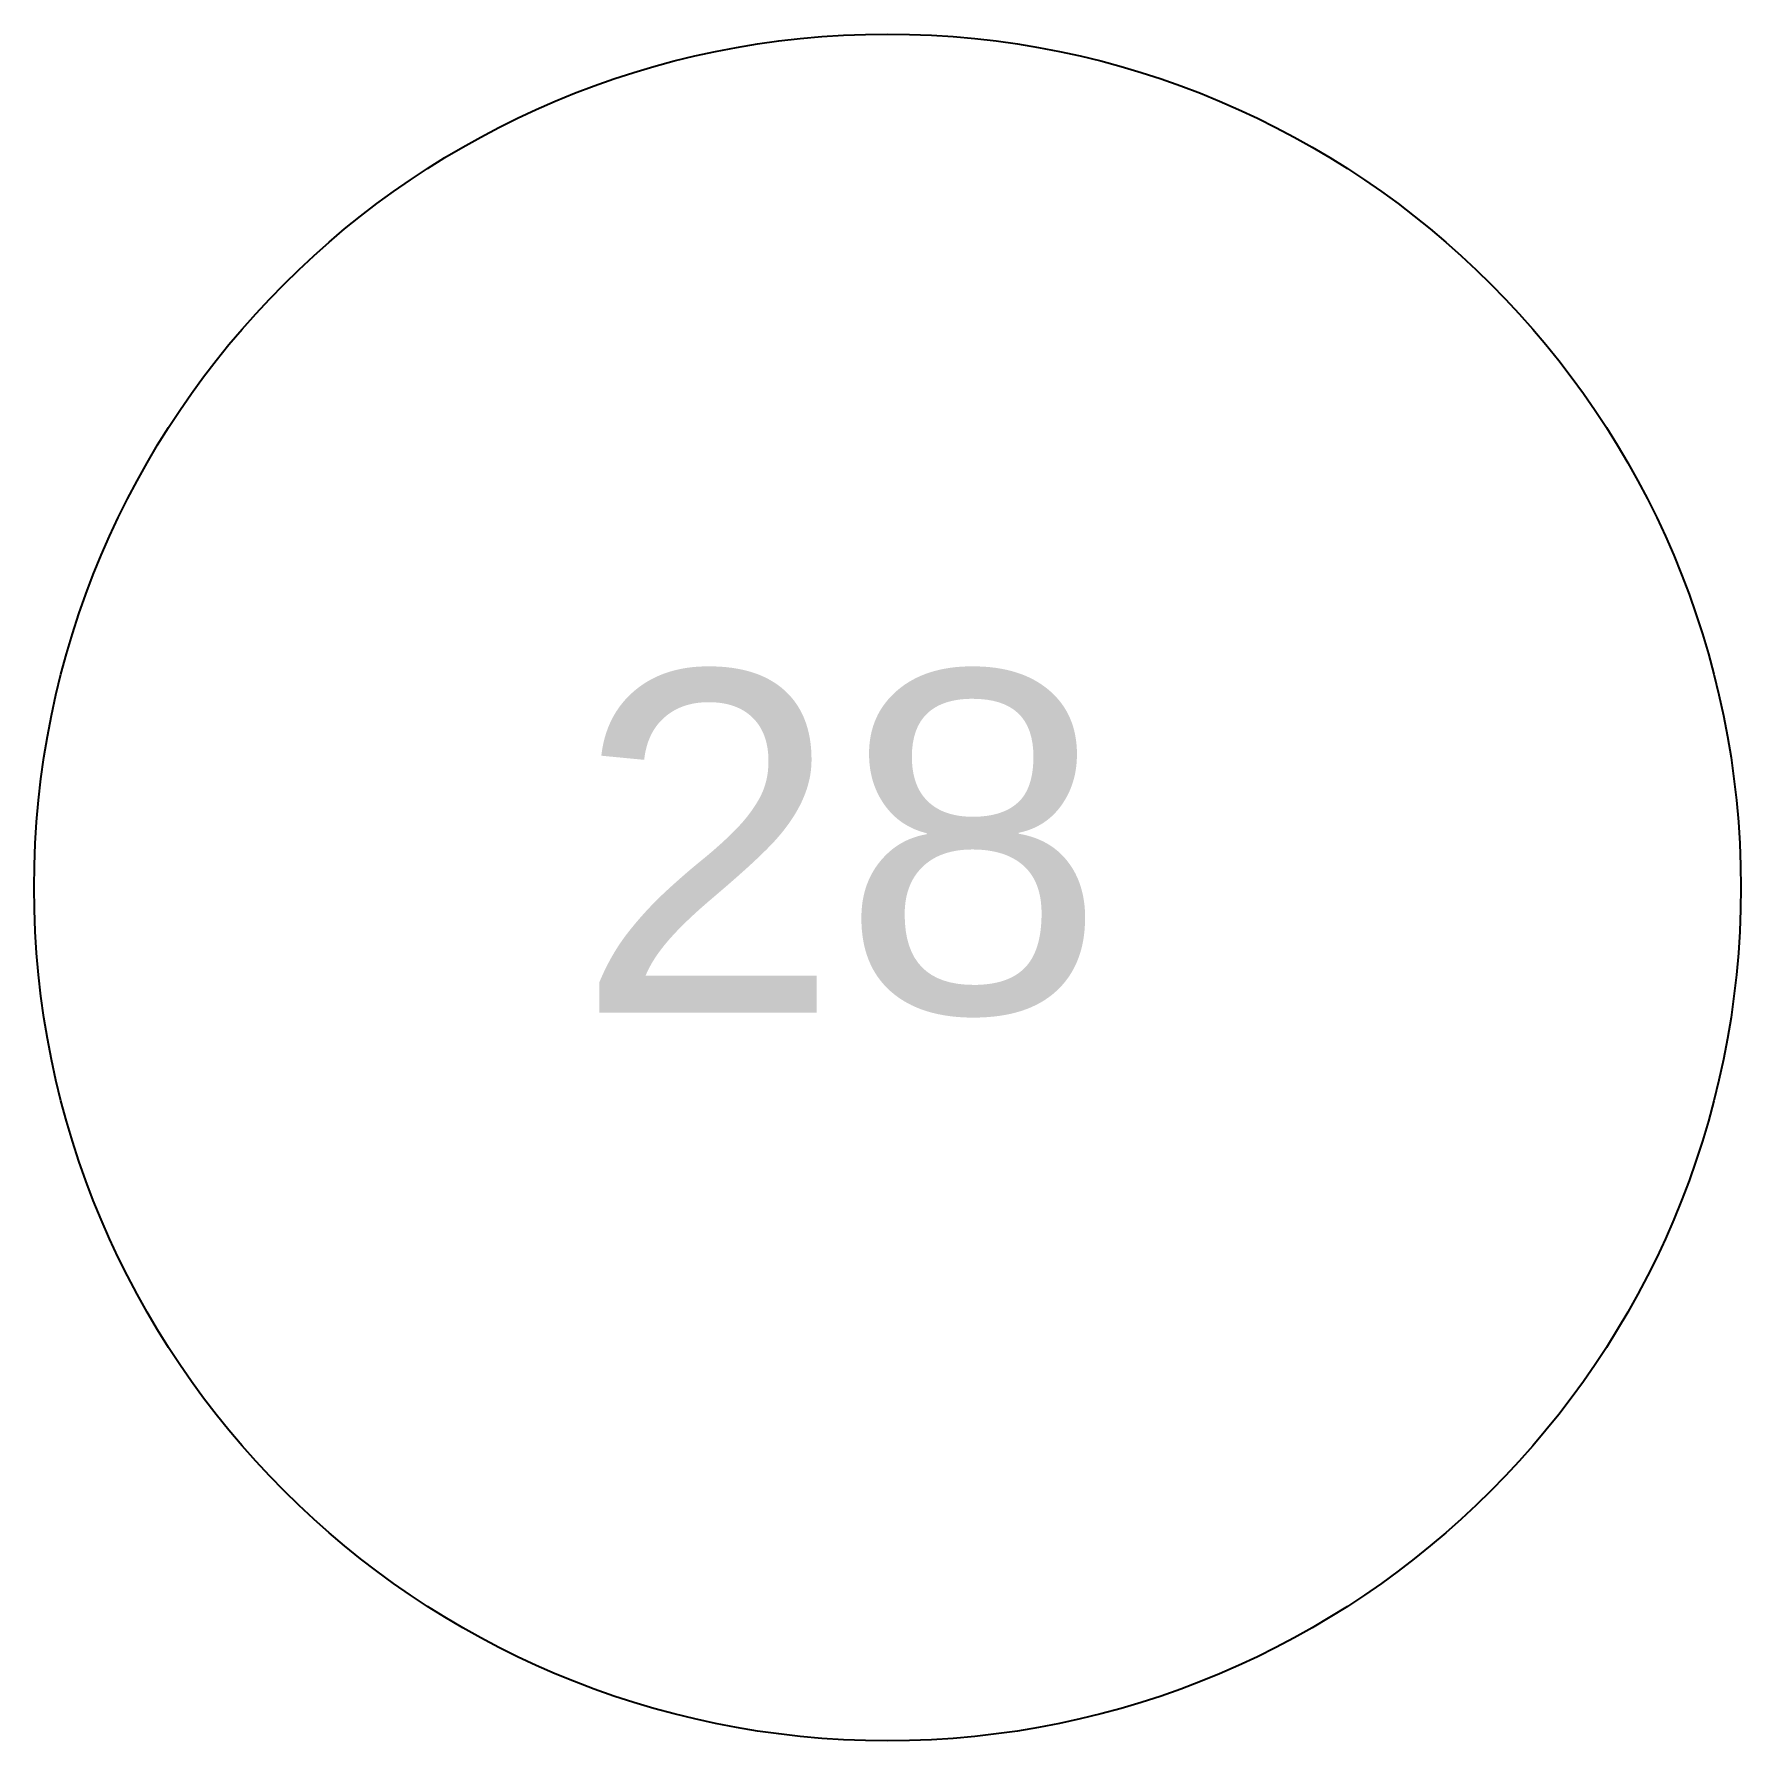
# Model space of a CAD drawing. Header units: inches. Extents: x 95.8 to 110.8, y 487.4 to 502.4.
import ezdxf

# ---------------------------------------------------------------- set-up
doc = ezdxf.new("R2010")
doc.units = ezdxf.units.IN
doc.header["$MEASUREMENT"] = 0
doc.layers.add('A201-Ceiling-Dimensions', color=3, linetype='Continuous', lineweight=9)
doc.styles.get("Standard").update_dxf_attribs({"font": 'Arial.ttf'})

msp = doc.modelspace()

# ---------------------------------------------------------------- linework, layer by layer
at = {"layer": 'A201-Ceiling-Dimensions', "lineweight": -3}
msp.add_circle((103.324, 494.926, -93.875), 7.5, dxfattribs=at)

# ---------------------------------------------------------------- texts
at = {"layer": 'A201-Ceiling-Dimensions', "lineweight": 5, "insert": (100.582, 496.825, -93.875), "char_height": 3, "attachment_point": 1}
msp.add_mtext_dynamic_manual_height_columns('28', width=7.90861, gutter_width=15, heights=[0], dxfattribs=at)

doc.saveas('drawing.dxf')
